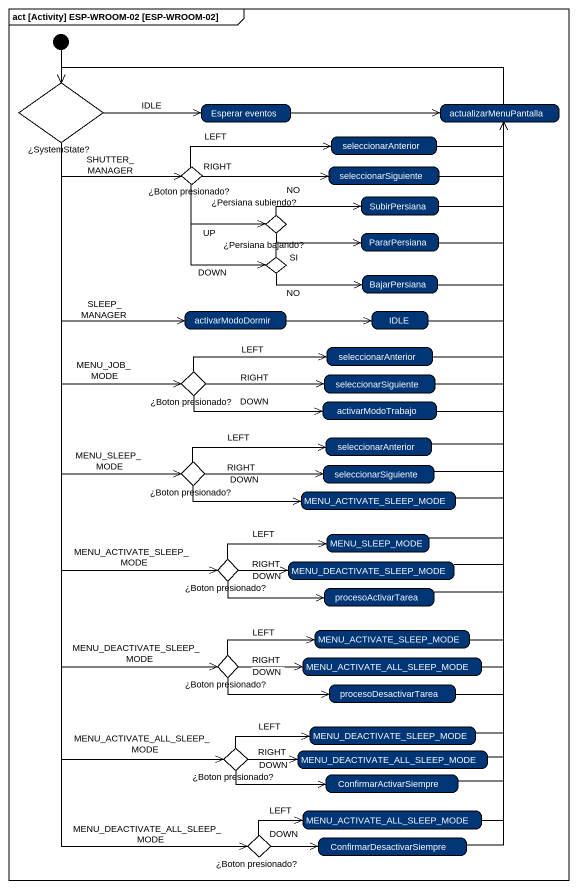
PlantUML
@startuml
mainframe act [Activity] ESP-WROOM-02 [ESP-WROOM-02]
hide empty description
state "¿SystemState?" as SystemState <<choice>>
state "Esperar eventos" as Esperar_eventos #003576
state actualizarMenuPantalla #003576
state seleccionarAnterior #003576
state "¿Boton presionado?" as Boton_presionado <<choice>>
state seleccionarSiguiente #003576
state "¿Persiana subiendo?" as Persiana_subiendo <<choice>>
state SubirPersiana #003576
state "¿Persiana bajando?" as Persiana_bajando <<choice>>
state PararPersiana #003576
state BajarPersiana #003576
state activarModoDormir #003576
state IDLE #003576
state "¿Boton presionado?" as Boton_presionado_2 <<choice>>
state "seleccionarSiguiente" as seleccionarSiguiente_2 #003576
state "seleccionarAnterior" as seleccionarAnterior_2 #003576
state activarModoTrabajo #003576
state "seleccionarAnterior" as seleccionarAnterior_3 #003576
state "¿Boton presionado?" as Boton_presionado_3 <<choice>>
state MENU_ACTIVATE_SLEEP_MODE #003576
state "seleccionarSiguiente" as seleccionarSiguiente_3 #003576
state "¿Boton presionado?" as Boton_presionado_4 <<choice>>
state MENU_DEACTIVATE_SLEEP_MODE #003576
state MENU_SLEEP_MODE #003576
state procesoActivarTarea #003576
state "MENU_ACTIVATE_SLEEP_MODE" as MENU_ACTIVATE_SLEEP_MODE_2 #003576
state "¿Boton presionado?" as Boton_presionado_5 <<choice>>
state MENU_ACTIVATE_ALL_SLEEP_MODE #003576
state procesoDesactivarTarea #003576
state "¿Boton presionado?" as Boton_presionado_6 <<choice>>
state "MENU_DEACTIVATE_ALL_SLEEP_MODE" as MENU_DEACTIVATE_ALL_SLEEP #003576
state "MENU_DEACTIVATE_SLEEP_MODE" as MENU_DEACTIVATE_SLEEP_MODE_2 #003576
state ConfirmarActivarSiempre #003576
state "¿Boton presionado?" as Boton_presionado_7 <<choice>>
state "MENU_ACTIVATE_ALL_SLEEP_MODE" as MENU_ACTIVATE_ALL_SLEEP_MODE_2 #003576
state ConfirmarDesactivarSiempre #003576
[*] --> SystemState
SystemState -right-> Esperar_eventos : IDLE
SystemState -right-> Boton_presionado : SHUTTER_MANAGER
SystemState --> activarModoDormir : SLEEP_MANAGER
SystemState --> Boton_presionado_2 : MENU_JOB_MODE
SystemState --> Boton_presionado_3 : MENU_SLEEP_MODE
SystemState --> Boton_presionado_4 : MENU_ACTIVATE_SLEEP_MODE
SystemState --> Boton_presionado_5 : MENU_DEACTIVATE_SLEEP_MODE
SystemState --> Boton_presionado_6 : MENU_ACTIVATE_ALL_SLEEP_MODE
SystemState --> Boton_presionado_7 : MENU_DEACTIVATE_ALL_SLEEP_MODE
Esperar_eventos -right-> actualizarMenuPantalla
actualizarMenuPantalla -left-> SystemState
seleccionarAnterior -right-> actualizarMenuPantalla
Boton_presionado -right-> seleccionarAnterior : LEFT
Boton_presionado -right-> seleccionarSiguiente : RIGHT
Boton_presionado -right-> Persiana_subiendo : UP
Boton_presionado --> Persiana_bajando : DOWN
seleccionarSiguiente -right-> actualizarMenuPantalla
Persiana_subiendo -right-> SubirPersiana : NO
Persiana_subiendo -right-> PararPersiana : SI
SubirPersiana -up-> actualizarMenuPantalla
Persiana_bajando -right-> PararPersiana
Persiana_bajando -right-> BajarPersiana : NO
PararPersiana -up-> actualizarMenuPantalla
BajarPersiana -up-> actualizarMenuPantalla
activarModoDormir -right-> IDLE
IDLE -up-> actualizarMenuPantalla
Boton_presionado_2 -right-> seleccionarSiguiente_2 : RIGHT
Boton_presionado_2 -right-> seleccionarAnterior_2 : LEFT
Boton_presionado_2 -right-> activarModoTrabajo : DOWN
seleccionarSiguiente_2 -up-> actualizarMenuPantalla
seleccionarAnterior_2 -up-> actualizarMenuPantalla
activarModoTrabajo -up-> actualizarMenuPantalla
seleccionarAnterior_3 -up-> actualizarMenuPantalla
Boton_presionado_3 -right-> seleccionarAnterior_3 : LEFT
Boton_presionado_3 -right-> MENU_ACTIVATE_SLEEP_MODE : DOWN
Boton_presionado_3 -right-> seleccionarSiguiente_3 : RIGHT
MENU_ACTIVATE_SLEEP_MODE -up-> actualizarMenuPantalla
seleccionarSiguiente_3 -up-> actualizarMenuPantalla
Boton_presionado_4 -right-> MENU_DEACTIVATE_SLEEP_MODE : RIGHT
Boton_presionado_4 -right-> MENU_SLEEP_MODE : LEFT
Boton_presionado_4 -right-> procesoActivarTarea : DOWN
MENU_DEACTIVATE_SLEEP_MODE -up-> actualizarMenuPantalla
MENU_SLEEP_MODE -up-> actualizarMenuPantalla
procesoActivarTarea -up-> actualizarMenuPantalla
MENU_ACTIVATE_SLEEP_MODE_2 -up-> actualizarMenuPantalla
Boton_presionado_5 -right-> MENU_ACTIVATE_SLEEP_MODE_2 : LEFT
Boton_presionado_5 -right-> MENU_ACTIVATE_ALL_SLEEP_MODE : RIGHT
Boton_presionado_5 -right-> procesoDesactivarTarea : DOWN
MENU_ACTIVATE_ALL_SLEEP_MODE -up-> actualizarMenuPantalla
procesoDesactivarTarea -up-> actualizarMenuPantalla
Boton_presionado_6 -right-> MENU_DEACTIVATE_ALL_SLEEP : RIGHT
Boton_presionado_6 -right-> MENU_DEACTIVATE_SLEEP_MODE_2 : LEFT
Boton_presionado_6 -right-> ConfirmarActivarSiempre : DOWN
MENU_DEACTIVATE_ALL_SLEEP -up-> actualizarMenuPantalla
MENU_DEACTIVATE_SLEEP_MODE_2 -up-> actualizarMenuPantalla
ConfirmarActivarSiempre -up-> actualizarMenuPantalla
Boton_presionado_7 -right-> MENU_ACTIVATE_ALL_SLEEP_MODE_2 : LEFT
Boton_presionado_7 -right-> ConfirmarDesactivarSiempre : DOWN
MENU_ACTIVATE_ALL_SLEEP_MODE_2 -up-> actualizarMenuPantalla
ConfirmarDesactivarSiempre -up-> actualizarMenuPantalla
@enduml
